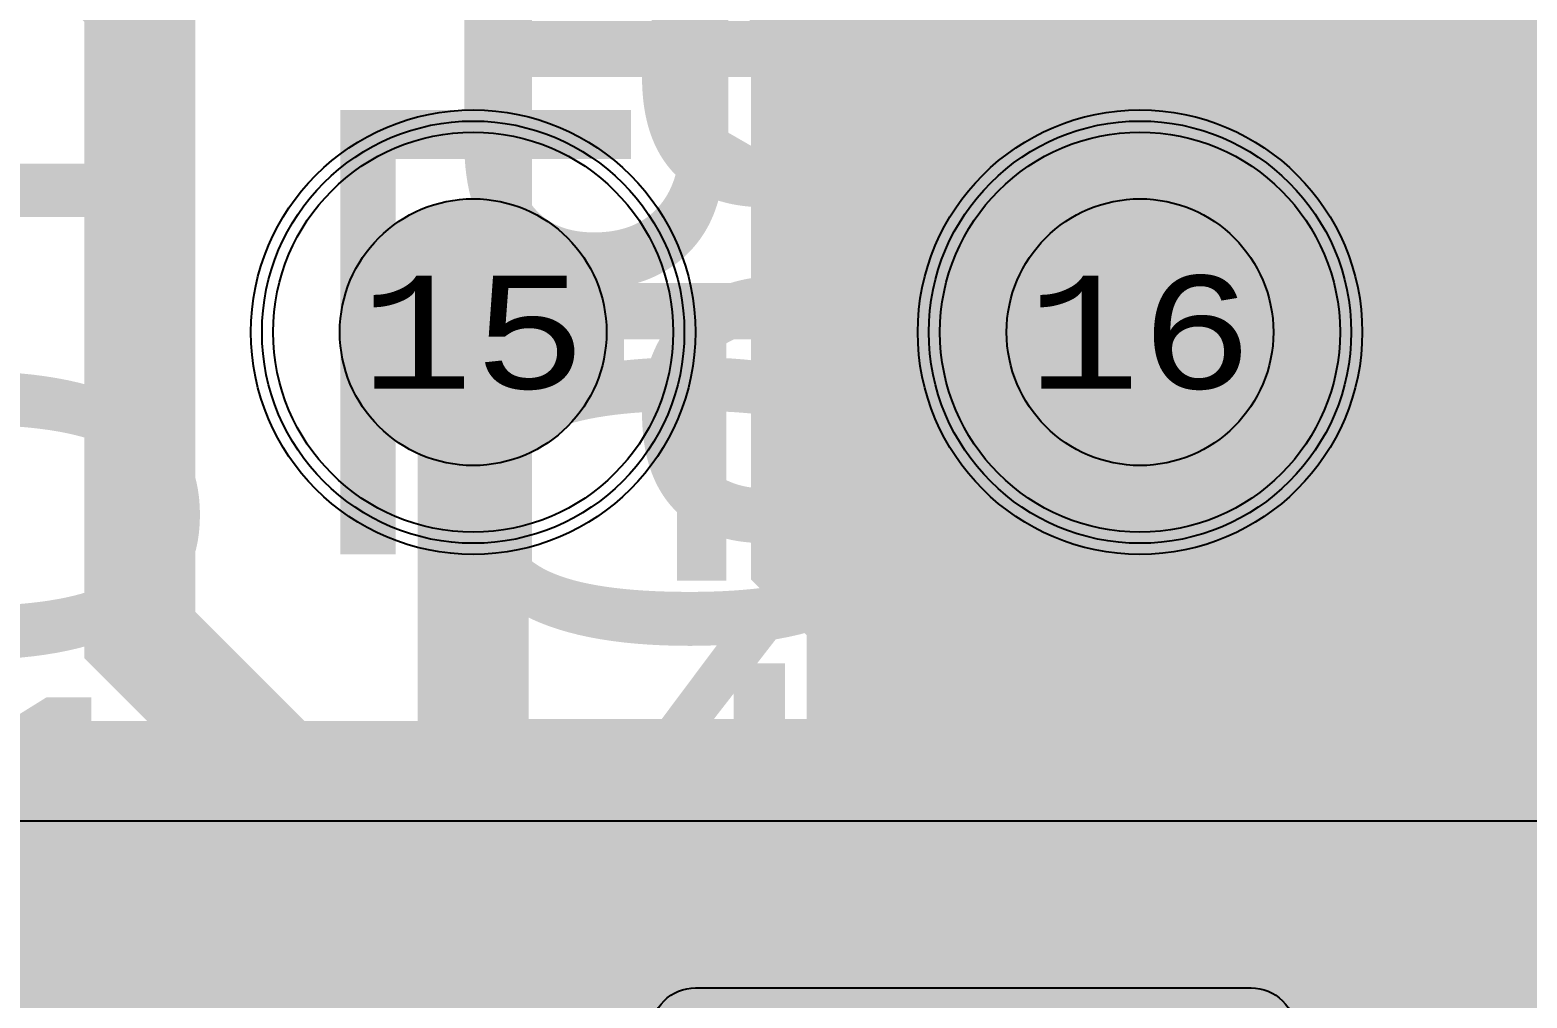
# Model space of a CAD drawing. Extents: x -28 to 199, y -61 to 255.
# Drawn here: x 68.26 to 74.99, y 218.25 to 222.61 of the extents above; entities that cross this region are included whole.
import ezdxf
from ezdxf.enums import TextEntityAlignment as Align

# ---------------------------------------------------------------- set-up
doc = ezdxf.new("R2010")
doc.units = 0
doc.header["$MEASUREMENT"] = 0
for name, color, linetype in [('ASSEMBLY_OUTLINES_TOP', 102, 'CONTINUOUS'), ('ASSEMBLY_PART_NUMBERS_BTM', 191, 'CONTINUOUS'), ('ASSEMBLY_REF_DES_BTM', 191, 'CONTINUOUS'), ('DRILL_DRAWING', 21, 'CONTINUOUS'), ('GENERATED_SILKSCREEN_BTM', 255, 'CONTINUOUS'), ('GENERATED_SILKSCREEN_TOP', 140, 'CONTINUOUS'), ('PART_HOLES_LAYER_2', 30, 'CONTINUOUS'), ('PART_HOLES_LAYER_3', 30, 'CONTINUOUS'), ('PART_HOLES_LAYER_BOTTOM', 30, 'CONTINUOUS'), ('PART_HOLES_LAYER_TOP', 30, 'CONTINUOUS'), ('PART_PADS_LAYER_2', 230, 'CONTINUOUS'), ('PART_PADS_LAYER_3', 81, 'CONTINUOUS'), ('PART_PADS_LAYER_BOTTOM', 10, 'CONTINUOUS'), ('PART_PADS_LAYER_TOP', 150, 'CONTINUOUS'), ('PIN_NUMBERS_BTM', 8, 'CONTINUOUS'), ('PIN_NUMBERS_TOP', 8, 'CONTINUOUS'), ('PLACEMENT_OUTLINES_TOP', 130, 'CONTINUOUS'), ('PLANE_DATA_LAYER_2', 230, 'CONTINUOUS'), ('PLANE_DATA_LAYER_3', 81, 'CONTINUOUS'), ('PLANE_SHAPES_LAYER_2', 230, 'CONTINUOUS'), ('PLANE_SHAPES_LAYER_3', 81, 'CONTINUOUS'), ('SILKSCREEN_OUTLINES_TOP', 150, 'CONTINUOUS'), ('SILKSCREEN_REF_DES_BTM', 211, 'CONTINUOUS'), ('SOLDERMASK_PADS_BTM', 12, 'CONTINUOUS'), ('SOLDERMASK_PADS_TOP', 180, 'CONTINUOUS'), ('TRACES_LAYER_BOTTOM', 10, 'CONTINUOUS'), ('TRACES_LAYER_TOP', 150, 'CONTINUOUS')]:
    doc.layers.add(name, color=color, linetype=linetype)
doc.styles.add('COURIER_NEW', font='COUR.TTF')
doc.styles.add('VERDANA', font='verdana.TTF')
doc.styles.add('VERIBEST_GERBER_0', font='txt')

msp = doc.modelspace()

# ---------------------------------------------------------------- hatches: boundary and pattern name
at = {"layer": 'PART_HOLES_LAYER_2'}
h = msp.add_hatch(color=256, dxfattribs=at)
edge = h.paths.add_edge_path()
edge.add_arc((70.25, 221.25), 0.6, 0, 360)
h = msp.add_hatch(color=256, dxfattribs=at)
edge = h.paths.add_edge_path()
edge.add_arc((73.25, 221.25), 0.6, 0, 360)
at = {"layer": 'PART_HOLES_LAYER_3'}
h = msp.add_hatch(color=256, dxfattribs=at)
edge = h.paths.add_edge_path()
edge.add_arc((70.25, 221.25), 0.6, 0, 360)
h = msp.add_hatch(color=256, dxfattribs=at)
edge = h.paths.add_edge_path()
edge.add_arc((73.25, 221.25), 0.6, 0, 360)
at = {"layer": 'PART_HOLES_LAYER_BOTTOM'}
h = msp.add_hatch(color=256, dxfattribs=at)
edge = h.paths.add_edge_path()
edge.add_arc((70.25, 221.25), 0.6, 0, 360)
h = msp.add_hatch(color=256, dxfattribs=at)
edge = h.paths.add_edge_path()
edge.add_arc((73.25, 221.25), 0.6, 0, 360)
at = {"layer": 'PART_HOLES_LAYER_TOP'}
h = msp.add_hatch(color=256, dxfattribs=at)
edge = h.paths.add_edge_path()
edge.add_arc((70.25, 221.25), 0.6, 0, 360)
h = msp.add_hatch(color=256, dxfattribs=at)
edge = h.paths.add_edge_path()
edge.add_arc((73.25, 221.25), 0.6, 0, 360)
at = {"layer": 'PLANE_DATA_LAYER_2'}
for points in [[(73.25, 221.25), (72.34759, 222.15241)], [(73.25, 221.25), (74.15241, 222.15241)], [(73.25, 221.25), (72.34759, 220.34759)], [(73.25, 221.25), (74.15241, 220.34759)]]:
    msp.add_hatch(color=256, dxfattribs=at).paths.add_polyline_path(points, is_closed=False, flags=0)
at = {"layer": 'PLANE_DATA_LAYER_3'}
for points in [[(73.25, 221.25), (72.34759, 222.15241)], [(73.25, 221.25), (74.15241, 222.15241)], [(73.25, 221.25), (72.34759, 220.34759)], [(73.25, 221.25), (74.15241, 220.34759)]]:
    msp.add_hatch(color=256, dxfattribs=at).paths.add_polyline_path(points, is_closed=False, flags=0)
at = {"layer": 'PLANE_SHAPES_LAYER_2'}
h = msp.add_hatch(color=256, dxfattribs=at)
h.paths.add_polyline_path([(169.5, 129.25), (149.5, 129.25), (142.25, 122), (142.25, 90.5), (147.5, 90.5), (147.5, 80), (154, 80), (154, 69.25), (131.75, 69.25), (131.75, 73.25), (121.25, 73.25), (121.25, 81), (110.5, 81), (110.5, 125.75), (106.5, 125.75), (106.5, 128.75), (93.5, 128.75), (93.5, 120.25), (91.75, 120.25), (91.75, 121.5), (80, 121.5), (80, 118.25), (73.25, 118.25), (73.25, 124.5), (67.5, 124.5), (67.5, 128), (57.75, 128), (57.75, 120.25), (55.25, 120.25), (55.25, 121.5), (47.5, 121.5), (47.5, 119), (35, 119), (35, 134.75), (32.75, 134.75), (32.75, 159.75), (29.25, 159.75), (29.25, 175.25), (22.5, 175.25), (22.5, 195.25), (17.25, 195.25), (17.25, 198), (22.5, 198), (22.5, 216.5), (40.25, 216.5), (40.25, 235.5), (54.5, 235.5), (54.5, 254), (87.25, 254), (87.25, 236.25), (86.25, 236.25), (86.25, 228.75), (81, 228.75), (81, 218.75), (95.25, 218.75), (95.25, 194.5), (87, 194.5), (87, 172), (131.1, 172), (131.1, 208.75), (115.5, 208.75), (115.5, 213.75), (106.75, 213.75), (106.75, 218.75), (110.25, 222.25), (110.25, 226.25), (142.5, 226.25), (142.5, 221.5), (160.5, 221.5), (160.5, 240.75), (169.5, 240.75)])
h.paths.add_polyline_path([(35.5, 149.5), (41.75, 149.5), (41.75, 152), (39.25, 152), (39.25, 154), (37.75, 154), (37.75, 152), (35.5, 152)], flags=16)
h.paths.add_polyline_path([(37.5, 125.75), (37.5, 128.75), (42.75, 128.75), (42.75, 125.75)], flags=16)
h.paths.add_polyline_path([(52, 127.75), (52, 130.75), (54.25, 130.75), (54.25, 127.75)], flags=16)
h.paths.add_polyline_path([(50.75, 219.5), (50.75, 226.5), (71.75, 226.5), (71.75, 219.5)], flags=16)
h.paths.add_polyline_path([(66.5, 150.75), (66.5, 177.5), (72.25, 177.5), (72.25, 150.75)], flags=16)
h.paths.add_polyline_path([(47.25, 185.25), (73, 185.25), (73, 188.25), (70.25, 188.25), (70.25, 191), (47.25, 191)], flags=16)
h.paths.add_polyline_path([(84.5, 208), (84.5, 212.75), (85, 212.75), (85, 208)], flags=16)
h.paths.add_polyline_path([(61.5, 137.25), (87.75, 137.25), (87.75, 140.5), (84.75, 140.5), (84.75, 143), (61.5, 143)], flags=16)
h.paths.add_polyline_path([(88.75, 127), (88.75, 130), (91, 130), (91, 127)], flags=16)
h.paths.add_polyline_path([(85.5, 130.25), (85.5, 132.5), (91, 132.5), (91, 130.25)], flags=16)
h.paths.add_polyline_path([(108.75, 142.25), (135.75, 142.25), (135.75, 145.75), (132.25, 145.75), (132.25, 149), (108.75, 149)], flags=16)
h.paths.add_polyline_path([(114.25, 126.75), (140.75, 126.75), (140.75, 129.75), (137.25, 129.75), (137.25, 133), (114.25, 133)], flags=16)
h.paths.add_polyline_path([(155.25, 180.25), (166.25, 180.25), (166.25, 186.25), (152.25, 186.25), (152.25, 183), (155.25, 183)], flags=16)
at = {"layer": 'PLANE_SHAPES_LAYER_3'}
h = msp.add_hatch(color=256, dxfattribs=at)
h.paths.add_polyline_path([(169.5, 129.25), (149.5, 129.25), (142.25, 122), (142.25, 90.5), (147.5, 90.5), (147.5, 80), (154, 80), (154, 69.25), (131.75, 69.25), (131.75, 73.25), (121.25, 73.25), (121.25, 81), (110.5, 81), (110.5, 125.75), (106.5, 125.75), (106.5, 128.75), (93.5, 128.75), (93.5, 120.25), (91.75, 120.25), (91.75, 121.5), (80, 121.5), (80, 118.25), (73.25, 118.25), (73.25, 124.5), (67.5, 124.5), (67.5, 127.75), (58.25, 127.75), (58.25, 130.25), (88.75, 130.25), (88.75, 127), (91, 127), (91, 132.5), (55, 132.5), (55, 131.25), (52, 131.25), (52, 127.75), (55, 127.75), (55, 127.25), (57.75, 127.25), (57.75, 120.25), (55.25, 120.25), (55.25, 121.5), (47.5, 121.5), (47.5, 119), (35, 119), (35, 134.75), (32.75, 134.75), (32.75, 159.75), (29.25, 159.75), (29.25, 175.25), (22.5, 175.25), (22.5, 195.25), (17.25, 195.25), (17.25, 198), (22.5, 198), (22.5, 216.5), (40.25, 216.5), (40.25, 235.5), (54.5, 235.5), (54.5, 254), (87.25, 254), (87.25, 236.25), (86.25, 236.25), (86.25, 228.75), (81, 228.75), (81, 218.75), (95.25, 218.75), (95.25, 194.5), (87, 194.5), (87, 172), (131.1, 172), (131.1, 208.75), (115.5, 208.75), (115.5, 213.75), (106.75, 213.75), (106.75, 218.75), (110.25, 222.25), (110.25, 226.25), (142.5, 226.25), (142.5, 221.5), (160.5, 221.5), (160.5, 240.75), (169.5, 240.75)])
h.paths.add_polyline_path([(35.5, 149.5), (41.75, 149.5), (41.75, 152), (39.25, 152), (39.25, 154), (37.75, 154), (37.75, 152), (35.5, 152)], flags=16)
h.paths.add_polyline_path([(37.5, 125.75), (37.5, 128.75), (42.75, 128.75), (42.75, 125.75)], flags=16)
h.paths.add_polyline_path([(50.75, 219.5), (50.75, 226.5), (71.75, 226.5), (71.75, 219.5)], flags=16)
h.paths.add_polyline_path([(66.5, 150.75), (66.5, 177.5), (72.25, 177.5), (72.25, 150.75)], flags=16)
h.paths.add_polyline_path([(47.25, 185.25), (73, 185.25), (73, 188.25), (70.25, 188.25), (70.25, 191), (47.25, 191)], flags=16)
h.paths.add_polyline_path([(84.5, 208), (84.5, 212.75), (85, 212.75), (85, 208)], flags=16)
h.paths.add_polyline_path([(61.5, 137.25), (87.75, 137.25), (87.75, 140.5), (84.75, 140.5), (84.75, 143), (61.5, 143)], flags=16)
h.paths.add_polyline_path([(108.75, 142.25), (135.75, 142.25), (135.75, 145.75), (132.25, 145.75), (132.25, 149), (108.75, 149)], flags=16)
h.paths.add_polyline_path([(114.25, 126.75), (140.75, 126.75), (140.75, 129.75), (137.25, 129.75), (137.25, 133), (114.25, 133)], flags=16)
h.paths.add_polyline_path([(155.25, 180.25), (166.25, 180.25), (166.25, 186.25), (152.25, 186.25), (152.25, 183), (155.25, 183)], flags=16)

# ---------------------------------------------------------------- linework, layer by layer
at = {"layer": 'ASSEMBLY_OUTLINES_TOP', "const_width": 0.2}
msp.add_lwpolyline([(48.9, 219.05), (48.9, 226.45), (76.6, 226.45), (76.6, 219.05)], close=True, dxfattribs=at)
at = {"layer": 'GENERATED_SILKSCREEN_BTM', "const_width": 0.15}
for points in [[(72.23462, 218.41782), (73.05782, 218.41782), (73.06382, 218.41902), (73.06862, 218.42142), (73.07342, 218.42262), (73.07702, 218.42622), (73.24142, 218.62782), (73.24382, 218.63382), (73.24502, 218.63502), (73.24502, 218.63742), (73.24622, 218.63982), (73.24622, 218.64102), (73.24622, 218.64342), (73.24622, 219.04782), (73.24502, 219.05262), (73.24382, 219.05742), (73.24142, 219.06222), (73.07702, 219.26382), (73.07342, 219.26862), (73.06862, 219.27102), (73.06382, 219.27342), (73.05782, 219.27462), (72.23462, 219.27462), (72.22862, 219.27342), (72.22382, 219.27102), (72.22142, 219.26862), (72.21902, 219.26622), (72.21542, 219.26382), (72.05102, 219.06222), (72.04982, 219.05742), (72.04862, 219.05382), (72.04742, 219.05262), (72.04622, 219.04782), (72.04622, 218.64342), (72.04742, 218.63862), (72.04742, 218.63742), (72.04862, 218.63622), (72.04982, 218.63262), (72.05102, 218.62782), (72.21542, 218.42622), (72.21902, 218.42502), (72.22022, 218.42262), (72.22142, 218.42142), (72.22382, 218.42142), (72.22862, 218.41902), (72.23462, 218.41782)], [(75.11322, 219.26922), (74.29002, 219.26922), (74.28402, 219.26802), (74.27922, 219.26562), (74.27682, 219.26322), (74.27442, 219.26082), (74.27082, 219.25842), (74.10642, 219.05682), (74.10522, 219.05202), (74.10402, 219.04842), (74.10282, 219.04722), (74.10162, 219.04242), (74.10162, 218.63802), (74.10282, 218.63322), (74.10282, 218.63202), (74.10402, 218.63082), (74.10522, 218.62722), (74.10642, 218.62242), (74.27082, 218.42082), (74.27442, 218.41962), (74.27562, 218.41722), (74.27682, 218.41602), (74.27922, 218.41602), (74.28402, 218.41362), (74.29002, 218.41242)], [(68.58462, 218.36782), (69.40782, 218.36782), (69.41382, 218.36902), (69.41862, 218.37142), (69.42342, 218.37262), (69.42702, 218.37622), (69.59142, 218.57782), (69.59382, 218.58382), (69.59502, 218.58502), (69.59502, 218.58742), (69.59622, 218.58982), (69.59622, 218.59102), (69.59622, 218.59342), (69.59622, 218.99782), (69.59502, 219.00262), (69.59382, 219.00742), (69.59142, 219.01222), (69.42702, 219.21382), (69.42342, 219.21862), (69.41862, 219.22102), (69.41382, 219.22342), (69.40782, 219.22462), (68.58462, 219.22462), (68.57862, 219.22342), (68.57382, 219.22102), (68.57142, 219.21862), (68.56902, 219.21622), (68.56542, 219.21382), (68.40102, 219.01222), (68.39982, 219.00742), (68.39862, 219.00382), (68.39742, 219.00262), (68.39622, 218.99782), (68.39622, 218.59342), (68.39742, 218.58862), (68.39742, 218.58742), (68.39862, 218.58622), (68.39982, 218.58262), (68.40102, 218.57782), (68.56542, 218.37622), (68.56902, 218.37502), (68.57022, 218.37262), (68.57142, 218.37142), (68.57382, 218.37142), (68.57862, 218.36902), (68.58462, 218.36782)], [(68.59662, 219.17542), (69.39582, 219.17542), (69.54702, 218.99062), (69.54702, 218.60302), (69.39582, 218.41582), (68.59662, 218.41582), (68.44542, 218.60302), (68.44542, 218.99062), (68.59662, 219.17542)], [(70.38462, 218.36722), (71.20782, 218.36722), (71.21382, 218.36842), (71.21862, 218.37082), (71.22342, 218.37202), (71.22702, 218.37562), (71.39142, 218.57722), (71.39382, 218.58322), (71.39502, 218.58442), (71.39502, 218.58682), (71.39622, 218.58922), (71.39622, 218.59042), (71.39622, 218.59282), (71.39622, 218.99722), (71.39502, 219.00202), (71.39382, 219.00682), (71.39142, 219.01162), (71.22702, 219.21322), (71.22342, 219.21802), (71.21862, 219.22042), (71.21382, 219.22282), (71.20782, 219.22402), (70.38462, 219.22402), (70.37862, 219.22282), (70.37382, 219.22042), (70.37142, 219.21802), (70.36902, 219.21562), (70.36542, 219.21322), (70.20102, 219.01162), (70.19982, 219.00682), (70.19862, 219.00322), (70.19742, 219.00202), (70.19622, 218.99722), (70.19622, 218.59282), (70.19742, 218.58802), (70.19742, 218.58682), (70.19862, 218.58562), (70.19982, 218.58202), (70.20102, 218.57722), (70.36542, 218.37562), (70.36902, 218.37442), (70.37022, 218.37202), (70.37142, 218.37082), (70.37382, 218.37082), (70.37862, 218.36842), (70.38462, 218.36722)], [(70.39662, 219.17482), (71.19582, 219.17482), (71.34702, 218.99002), (71.34702, 218.60242), (71.19582, 218.41522), (70.39662, 218.41522), (70.24542, 218.60242), (70.24542, 218.99002), (70.39662, 219.17482)], [(72.24662, 219.22542), (73.04582, 219.22542), (73.19702, 219.04062), (73.19702, 218.65302), (73.04582, 218.46582), (72.24662, 218.46582), (72.09542, 218.65302), (72.09542, 219.04062), (72.24662, 219.22542)], [(74.30202, 219.22002), (75.10122, 219.22002), (75.25242, 219.03522), (75.25242, 218.64762), (75.10122, 218.46042), (74.30202, 218.46042), (74.15082, 218.64762), (74.15082, 219.03522), (74.30202, 219.22002)], [(74.29002, 218.41242), (75.11322, 218.41242)]]:
    msp.add_lwpolyline(points, dxfattribs=at)
at = {"layer": 'GENERATED_SILKSCREEN_TOP', "const_width": 0.15}
msp.add_lwpolyline([(76.6, 219.05, -0.4142136), (76.6, 219.04999), (48.9, 219.04999, -0.4142136), (48.89999, 219.05), (48.89999, 219.39999, 0.0000028), (48.90001, 219.39998), (48.90001, 219.05), (76.6, 219.05), (76.6, 219.39998, 0.0000028), (76.6, 219.39999), (76.6, 219.05)], format="xyb", dxfattribs=at)
at = {"layer": 'PART_HOLES_LAYER_2'}
for centre in [(70.25, 221.25), (73.25, 221.25)]:
    msp.add_circle(centre, 0.6, dxfattribs=at)
at = {"layer": 'PART_HOLES_LAYER_3'}
for centre in [(70.25, 221.25), (73.25, 221.25)]:
    msp.add_circle(centre, 0.6, dxfattribs=at)
at = {"layer": 'PART_HOLES_LAYER_BOTTOM'}
for centre in [(70.25, 221.25), (73.25, 221.25)]:
    msp.add_circle(centre, 0.6, dxfattribs=at)
at = {"layer": 'PART_HOLES_LAYER_TOP'}
for centre in [(70.25, 221.25), (73.25, 221.25)]:
    msp.add_circle(centre, 0.6, dxfattribs=at)
at = {"layer": 'PART_PADS_LAYER_2'}
for centre in [(70.25, 221.25), (73.25, 221.25)]:
    msp.add_circle(centre, 0.95, dxfattribs=at)
at = {"layer": 'PART_PADS_LAYER_3'}
for centre in [(70.25, 221.25), (73.25, 221.25)]:
    msp.add_circle(centre, 0.95, dxfattribs=at)
at = {"layer": 'PART_PADS_LAYER_BOTTOM'}
for centre in [(70.25, 221.25), (73.25, 221.25)]:
    msp.add_circle(centre, 0.9, dxfattribs=at)
at = {"layer": 'PART_PADS_LAYER_TOP'}
for centre in [(70.25, 221.25), (73.25, 221.25)]:
    msp.add_circle(centre, 0.9, dxfattribs=at)
at = {"layer": 'PLACEMENT_OUTLINES_TOP'}
msp.add_lwpolyline([(48.9, 219.05), (48.9, 226.45), (76.6, 226.45), (76.6, 219.05)], close=True, dxfattribs=at)
at = {"layer": 'PLANE_DATA_LAYER_2', "const_width": 0.5}
for points in [[(73.25, 221.25), (72.34759, 222.15241)], [(73.25, 221.25), (74.15241, 222.15241)], [(73.25, 221.25), (72.34759, 220.34759)], [(73.25, 221.25), (74.15241, 220.34759)]]:
    msp.add_lwpolyline(points, dxfattribs=at)
at = {"layer": 'PLANE_DATA_LAYER_3', "const_width": 0.5}
for points in [[(73.25, 221.25), (72.34759, 222.15241)], [(73.25, 221.25), (74.15241, 222.15241)], [(73.25, 221.25), (72.34759, 220.34759)], [(73.25, 221.25), (74.15241, 220.34759)]]:
    msp.add_lwpolyline(points, dxfattribs=at)
at = {"layer": 'SILKSCREEN_OUTLINES_TOP'}
msp.add_lwpolyline([(48.9, 219.05), (48.9, 226.45), (76.6, 226.45), (76.6, 219.05)], close=True, dxfattribs=at)
at = {"layer": 'SOLDERMASK_PADS_BTM'}
for centre in [(70.25, 221.25), (73.25, 221.25)]:
    msp.add_circle(centre, 1, dxfattribs=at)
at = {"layer": 'SOLDERMASK_PADS_TOP'}
msp.add_lwpolyline([(71.05, 218.1, -0.4142136), (71.25, 218.3), (73.75, 218.3, -0.4142136), (73.95, 218.1), (73.95, 216.7, -0.4142136), (73.75, 216.5), (71.25, 216.5, -0.4142136), (71.05, 216.7)], format="xyb", close=True, dxfattribs=at)
for centre in [(70.25, 221.25), (73.25, 221.25)]:
    msp.add_circle(centre, 1, dxfattribs=at)
at = {"layer": 'TRACES_LAYER_BOTTOM', "const_width": 0.5}
msp.add_lwpolyline([(70.25, 221.25), (70.25, 217.02734), (79.4004, 207.87694), (79.4004, 206.05744), (81.59983, 203.85801), (81.59983, 199.27683), (81, 198.677), (81, 197.85)], dxfattribs=at)
at = {"layer": 'TRACES_LAYER_TOP', "const_width": 0.5}
for points in [[(72.5, 217.4), (72.5, 217.82585), (70.81207, 217.82585), (68.75, 219.88793), (68.75, 222.75), (67.25, 224.25)], [(70.25, 224.25), (71.75, 222.75), (71.75, 220.24051), (72.98602, 219.00449), (74.81682, 219.00449), (75.5, 218.32131), (75.5, 217.35)], [(69, 216.85), (68.05488, 217.79512), (68.05488, 219.26812), (67.25, 220.073), (67.25, 221.25)]]:
    msp.add_lwpolyline(points, dxfattribs=at)

# ---------------------------------------------------------------- texts
at = {"layer": 'ASSEMBLY_PART_NUMBERS_BTM', "style": 'VERIBEST_GERBER_0', "text_generation_flag": 2}
for s, p in [('NLFV32T-1R0M-EF', (70.21, 237.25)), ('MPZ1608S221A_1', (71.04, 236.75)), ('CL10B104KB8SFNC', (66.96, 231)), ('UDZSTE-175.1B', (70.29, 230.75))]:
    msp.add_text(s, height=2.032, rotation=90, dxfattribs=at).set_placement(p, align=Align.TOP_LEFT)
msp.add_text('NLFV32T-1R0M-EF', height=2.032, dxfattribs=at).set_placement((91, 219.21), align=Align.TOP_LEFT)
at = {"layer": 'ASSEMBLY_REF_DES_BTM', "style": 'VERDANA', "text_generation_flag": 2}
msp.add_text('OSC15', height=1.2, dxfattribs=at).set_placement((73, 218.65), align=Align.TOP_LEFT)
at = {"layer": 'DRILL_DRAWING', "style": 'VERIBEST_GERBER_0'}
for p in [(70.25, 221.25), (73.25, 221.25)]:
    msp.add_text('F', height=2, dxfattribs=at).set_placement(p, align=Align.MIDDLE_CENTER)
at = {"layer": 'PIN_NUMBERS_BTM', "style": 'COURIER_NEW'}
for s, p in [('15', (70.25, 221.25)), ('16', (73.25, 221.25))]:
    msp.add_text(s, height=0.508, dxfattribs=at).set_placement(p, align=Align.MIDDLE_CENTER)
at = {"layer": 'PIN_NUMBERS_TOP', "style": 'COURIER_NEW'}
for s, p in [('15', (70.25, 221.25)), ('16', (73.25, 221.25))]:
    msp.add_text(s, height=0.508, dxfattribs=at).set_placement(p, align=Align.MIDDLE_CENTER)
at = {"layer": 'SILKSCREEN_REF_DES_BTM', "style": 'VERIBEST_GERBER_0', "text_generation_flag": 2}
for s, p in [('OSC15', (68.40102, 219.38662)), ('OSC18', (70.20102, 219.38662)), ('OSC16', (72.05102, 219.43662)), ('OSC19', (74.10642, 219.43122))]:
    msp.add_text(s, height=1.2, rotation=90, dxfattribs=at).set_placement(p, align=Align.TOP_LEFT)

doc.saveas('drawing.dxf')
